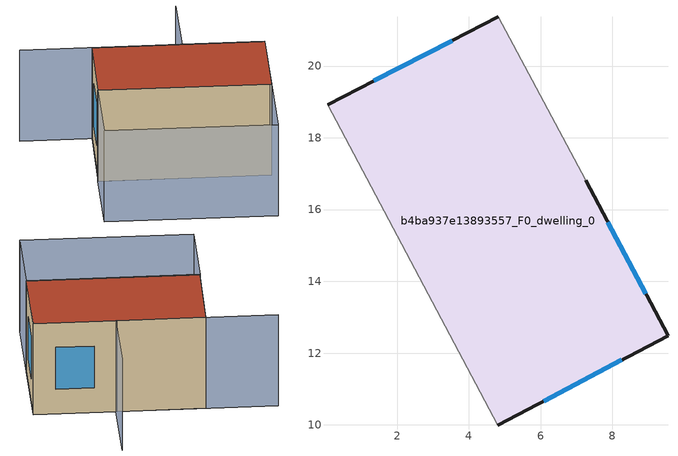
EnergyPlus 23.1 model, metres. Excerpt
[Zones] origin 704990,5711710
b4ba937e13893557_F0_dwelling_0
 floor ground (EU_floor_Construction): 9.55,12.49 7.25,16.82 4.82,21.37 0.06,18.92 4.8,9.99 z0
 wall outside (EU_wall_Construction): 0.06,18.92 4.82,21.37 / 7.25,16.82 9.55,12.49 4.8,9.99 z0:6
 wall adiabatic (EU_wall_Construction): 4.8,9.99 0.06,18.92 / 4.82,21.37 7.25,16.82 z0:6
 window (EU_Window_Construction): 1.35,19.58 3.53,20.71 / 7.87,15.65 8.93,13.66 / 8.26,11.81 6.08,10.67 z1.62:4.38
 roof outside (EU_roof_Construction): 4.82,21.37 7.25,16.82 9.55,12.49 4.8,9.99 0.06,18.92 z6
shading: 11.49,18.98 7.28,16.74 / 7.28,16.74 2.83,25.11 / 0.32,7.63 -4.41,16.6 / -4.41,16.6 0.07,18.96 / 0.07,18.96 4.8,9.99 / 4.8,9.99 0.32,7.63 z0:6
[Building]
EU S2 Campaign: North Axis=0; Terrain=City; Solar Distribution=FullExterior
[Site:Location]
London: Latitude=51.5; Longitude=-0.5; Time Zone=0; Elevation=25
[SizingPeriod:WeatherFileDays]
AnnualSizingPeriod: Begin Month=1; Begin Day of Month=1; End Month=12; End Day of Month=31; Day of Week for Start Day=Monday; Use Weather File Daylight Saving Period=No; Use Weather File Rain and Snow Indicators=No
[MATERIAL]
EU_InternalMass_Material: Roughness=MediumRough; Thickness=0.1; Conductivity=1; Density=1800; Specific Heat=900; Thermal Absorptance=0.9; Solar Absorptance=0.7; Visible Absorptance=0.7
[MATERIAL:NOMASS] Roughness=MediumRough; Thermal Absorptance=0.9; Solar Absorptance=0.7; Visible Absorptance=0.7
Name | Thermal Resistance
EU_wall_NoMass | 0.727863
EU_roof_NoMass | 0.773354
EU_floor_NoMass | 1.79329
[WINDOWMATERIAL:SIMPLEGLAZINGSYSTEM]
EU_Window_SimpleGlazing: UFactor=2.58614; Solar Heat Gain Coefficient=0.76; Visible Transmittance=0.76
[CONSTRUCTION]
EU_wall_Construction: EU_wall_NoMass
EU_roof_Construction: EU_roof_NoMass
EU_floor_Construction: EU_floor_NoMass
EU_InternalMass_Construction: EU_InternalMass_Material
EU_Window_Construction: EU_Window_SimpleGlazing
[ZONE]
b4ba937e13893557_F0_dwelling_0: Type=1; Multiplier=1; Ceiling Height=autocalculate; Volume=324.586; Floor Area=autocalculate; Part of Total Floor Area=Yes
[INTERNALMASS]
b4ba937e13893557_F0_dwelling_0_EU_InternalMass: Construction=EU_InternalMass_Construction; Zone or ZoneList=b4ba937e13893557_F0_dwelling_0; Surface Area=54.0973
[OTHEREQUIPMENT]
EU_Step8_InternalGain_b4ba937e13893557_F0_dwelling_0_f000: Fuel Type=Electricity; Zone or ZoneList or Space or SpaceList=b4ba937e13893557_F0_dwelling_0; Schedule=EU_Step8_GainSchedule_b4ba937e13893557_F0_dwelling_0_f000; Design Level Calculation Method=Watts/Area; Power per Zone Floor Area=1; Fraction Latent=0; Fraction Radiant=0; Fraction Lost=0; Carbon Dioxide Generation Rate=0; EndUse Subcategory=EU_Step8_InternalGains
[ZONEVENTILATION:DESIGNFLOWRATE]
EU_ConstantAir_b4ba937e13893557_F0_dwelling_0: Zone or ZoneList or Space or SpaceList=b4ba937e13893557_F0_dwelling_0; Schedule=EU_AlwaysOn; Design Flow Rate Calculation Method=AirChanges/Hour; Air Changes per Hour=0.484901; Ventilation Type=Natural; Fan Pressure Rise=0; Fan Total Efficiency=1; Constant Term Coefficient=1; Temperature Term Coefficient=0; Velocity Term Coefficient=0; Velocity Squared Term Coefficient=0; Minimum Indoor Temperature=-100; Maximum Indoor Temperature=100; Delta Temperature=-100; Minimum Outdoor Temperature=-100; Maximum Outdoor Temperature=100; Maximum Wind Speed=40
[HVACTEMPLATE:THERMOSTAT]
EU_HeatOnly_b4ba937e13893557_F0_dwelling_0: Constant Heating Setpoint=20; Constant Cooling Setpoint=50
[HVACTEMPLATE:ZONE:IDEALLOADSAIRSYSTEM]
b4ba937e13893557_F0_dwelling_0: Template Thermostat=EU_HeatOnly_b4ba937e13893557_F0_dwelling_0; System Availability Schedule=EU_AlwaysOn; Maximum Heating Supply Air Temperature=50; Minimum Cooling Supply Air Temperature=13; Maximum Heating Supply Air Humidity Ratio=0.0156; Minimum Cooling Supply Air Humidity Ratio=0.0077; Heating Limit=NoLimit; Cooling Limit=NoLimit; Heating Availability Schedule=EU_AlwaysOn; Cooling Availability Schedule=EU_CoolingOff; Dehumidification Control Type=ConstantSensibleHeatRatio; Cooling Sensible Heat Ratio=0.7; Dehumidification Setpoint=60; Humidification Control Type=None; Humidification Setpoint=30; Outdoor Air Method=None; Outdoor Air Flow Rate per Person=0.00944; Outdoor Air Flow Rate per Zone Floor Area=0; Outdoor Air Flow Rate per Zone=0; Demand Controlled Ventilation Type=None; Outdoor Air Economizer Type=NoEconomizer; Heat Recovery Type=None; Sensible Heat Recovery Effectiveness=0.7; Latent Heat Recovery Effectiveness=0.65
[SIZING:ZONE]
b4ba937e13893557_F0_dwelling_0: Zone Cooling Design Supply Air Temperature Input Method=SupplyAirTemperature; Zone Cooling Design Supply Air Temperature=13; Zone Heating Design Supply Air Temperature Input Method=SupplyAirTemperature; Zone Heating Design Supply Air Temperature=50; Zone Cooling Design Supply Air Humidity Ratio=0.008; Zone Heating Design Supply Air Humidity Ratio=0.008; Cooling Design Air Flow Method=DesignDay; Cooling Design Air Flow Rate=0; Cooling Minimum Air Flow per Zone Floor Area=0.000762; Cooling Minimum Air Flow=0; Cooling Minimum Air Flow Fraction=0.2; Heating Design Air Flow Method=DesignDay; Heating Design Air Flow Rate=0; Heating Maximum Air Flow per Zone Floor Area=0.002032; Heating Maximum Air Flow=0.141576; Heating Maximum Air Flow Fraction=0.3; Account for Dedicated Outdoor Air System=No; Dedicated Outdoor Air System Control Strategy=NeutralSupplyAir; Dedicated Outdoor Air Low Setpoint Temperature for Design=autosize; Dedicated Outdoor Air High Setpoint Temperature for Design=autosize; Zone Load Sizing Method=Sensible Load Only No Latent Load; Zone Latent Cooling Design Supply Air Humidity Ratio Input Method=HumidityRatioDifference; Zone Cooling Design Supply Air Humidity Ratio Difference=0.005; Zone Latent Heating Design Supply Air Humidity Ratio Input Method=HumidityRatioDifference; Zone Humidification Design Supply Air Humidity Ratio Difference=0.005
[SCHEDULE:CONSTANT]
Name | Hourly Value
EU_AlwaysOn | 1
EU_CoolingOff | 0
[SCHEDULE:FILE]
EU_Step8_GainSchedule_b4ba937e13893557_F0_dwelling_0_f000: File=../../schedules/b4ba937e13893557/b4ba937e13893557_F0_dwelling_0_f000_gain.csv; Column Number=1; Rows to Skip at Top=0; Number of Hours of Data=8760; Column Separator=Comma; Interpolate to Timestep=No; Minutes per Item=60; Adjust Schedule for Daylight Savings=Yes
